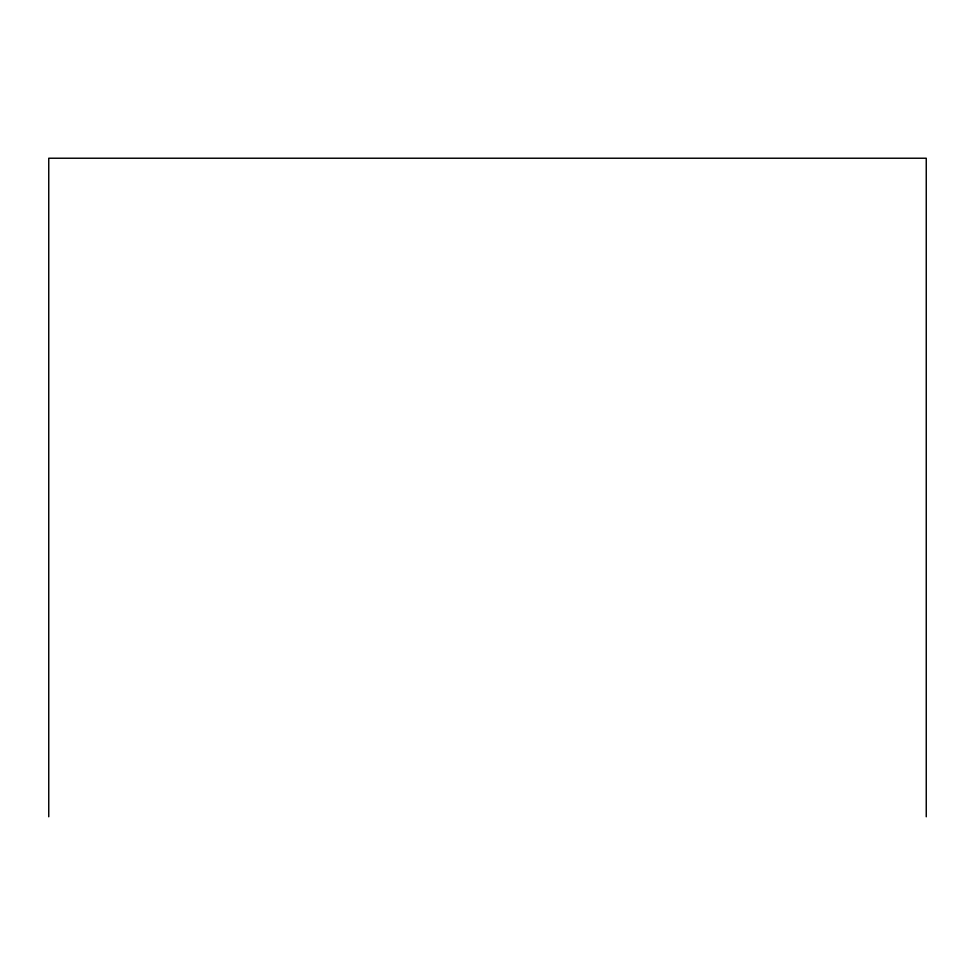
<?xml version="1.0" encoding="UTF-8"?>
<svg xmlns="http://www.w3.org/2000/svg" width="975" height="975" viewBox="0 0 975 975"><rect width="100%" height="100%" fill="white"/><g stroke="black" fill="none" stroke-linecap="round" stroke-linejoin="round"><path stroke-width="1.46" d="M926.25 816.77L926.25 158.23L48.75 158.23L48.75 816.77"/></g></svg>
